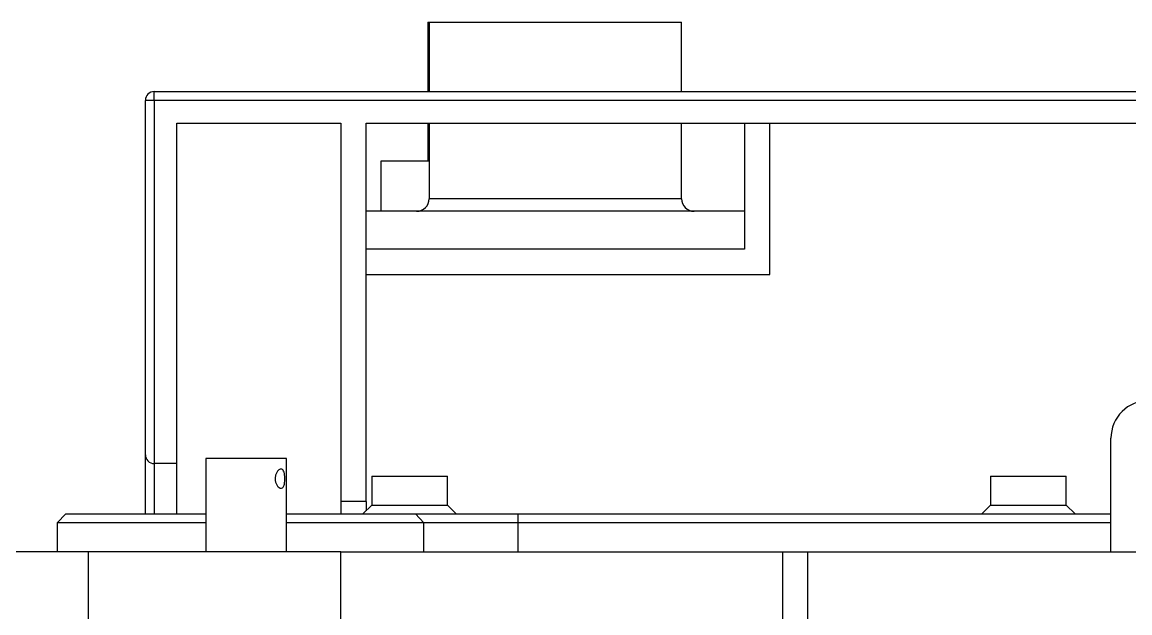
# Model space of a CAD drawing. Header units: millimetres. Extents: x -2889 to 8174, y 2447 to 8478.
# Drawn here: x 2680.43 to 2689.21, y 3462.44 to 3467.12 of the extents above; entities that cross this region are included whole.
import ezdxf

# ---------------------------------------------------------------- set-up
doc = ezdxf.new("R2010")
doc.units = ezdxf.units.MM

msp = doc.modelspace()

# ---------------------------------------------------------------- linework, layer by layer
at = {"color": 7, "linetype": 'Continuous', "lineweight": 25}
for p, q in [((2683.649, 3467.1195), (2683.649, 3466.5695)), ((2683.649, 3467.1195), (2683.649, 3466.5695)), ((2683.649, 3467.1195), (2683.6587, 3467.1195)), ((2683.6587, 3467.1195), (2683.6587, 3466.5695)), ((2683.6587, 3467.1195), (2683.6587, 3466.5695)), ((2683.6587, 3467.1195), (2685.6587, 3467.1195)), ((2685.6587, 3466.5695), (2685.6587, 3467.1195)), ((2685.6587, 3466.5695), (2685.6587, 3467.1195)), ((2681.4787, 3466.4995), (2681.4787, 3466.5695)), ((2681.4787, 3466.5695), (2707.3387, 3466.5695)), ((2681.4787, 3466.4995), (2681.4087, 3466.4995)), ((2681.4087, 3463.6895), (2681.4087, 3466.4995)), ((2681.4787, 3466.4995), (2681.4787, 3463.6195)), ((2707.3387, 3466.4995), (2681.4787, 3466.4995)), ((2681.6587, 3466.3195), (2682.9587, 3466.3195)), ((2681.6587, 3463.6195), (2681.6587, 3466.3195)), ((2682.9587, 3466.3195), (2682.9587, 3463.3195)), ((2683.1587, 3466.3195), (2705.6587, 3466.3195)), ((2683.1587, 3463.3195), (2683.1587, 3466.3195)), ((2683.649, 3466.3195), (2683.649, 3466.0195)), ((2683.649, 3466.3195), (2683.649, 3466.0195)), ((2683.6587, 3466.3195), (2683.6587, 3465.7195)), ((2683.6587, 3466.3195), (2683.6587, 3465.7195)), ((2685.6587, 3465.7195), (2685.6587, 3466.3195)), ((2685.6587, 3465.7195), (2685.6587, 3466.3195)), ((2686.1587, 3466.3195), (2686.1587, 3465.3195)), ((2686.3587, 3465.1195), (2686.3587, 3466.3195)), ((2683.2787, 3465.6195), (2683.2787, 3466.0195)), ((2683.2787, 3466.0195), (2683.6587, 3466.0195)), ((2686.1587, 3465.6195), (2683.1587, 3465.6195)), ((2686.1587, 3465.6195), (2686.1587, 3465.3195)), ((2686.1587, 3465.3195), (2683.1587, 3465.3195)), ((2683.1587, 3465.1195), (2686.3587, 3465.1195)), ((2689.0625, 3462.9195), (2689.0625, 3463.8195)), ((2681.4087, 3463.2195), (2681.4087, 3463.6895)), ((2681.6587, 3463.6195), (2681.4787, 3463.6195)), ((2681.6587, 3463.2195), (2681.6587, 3463.6195)), ((2681.8887, 3463.6595), (2681.8887, 3462.9195)), ((2682.4839, 3463.6595), (2681.8887, 3463.6595)), ((2682.5287, 3463.6595), (2682.4839, 3463.6595)), ((2682.5287, 3462.9195), (2682.5287, 3463.6595)), ((2683.2027, 3463.5195), (2683.2027, 3463.2895)), ((2683.2027, 3463.5195), (2683.8027, 3463.5195)), ((2683.8027, 3463.2895), (2683.8027, 3463.5195)), ((2688.1087, 3463.5195), (2688.1087, 3463.2895)), ((2688.1087, 3463.5195), (2688.7087, 3463.5195)), ((2688.7087, 3463.2895), (2688.7087, 3463.5195)), ((2683.1587, 3463.3195), (2682.9587, 3463.3195)), ((2682.9587, 3463.3195), (2682.9587, 3463.2195)), ((2683.2027, 3463.2895), (2683.1327, 3463.2195)), ((2683.1587, 3463.3195), (2683.1587, 3463.2455)), ((2683.2027, 3463.2895), (2683.8027, 3463.2895)), ((2683.8727, 3463.2195), (2683.8027, 3463.2895)), ((2688.1087, 3463.2895), (2688.0387, 3463.2195)), ((2688.1087, 3463.2895), (2688.7087, 3463.2895)), ((2688.7787, 3463.2195), (2688.7087, 3463.2895)), ((2680.7787, 3463.2195), (2680.7087, 3463.1495)), ((2680.7787, 3463.2195), (2681.8887, 3463.2195)), ((2682.5287, 3463.2195), (2683.5494, 3463.2195)), ((2683.5494, 3463.2195), (2683.615, 3463.1495)), ((2683.5494, 3463.2195), (2684.365, 3463.2195)), ((2684.365, 3463.1495), (2684.365, 3463.2195)), ((2684.365, 3463.2195), (2689.0625, 3463.2195)), ((2680.7087, 3463.1495), (2680.7087, 3462.9195)), ((2681.8887, 3463.1495), (2680.7087, 3463.1495)), ((2683.615, 3463.1495), (2682.5287, 3463.1495)), ((2683.615, 3462.9195), (2683.615, 3463.1495)), ((2684.365, 3463.1495), (2683.615, 3463.1495)), ((2684.365, 3462.9195), (2684.365, 3463.1495)), ((2689.0625, 3463.1495), (2684.365, 3463.1495)), ((2680.9587, 3462.9195), (2677.548, 3462.9195)), ((2680.9587, 3462.3195), (2680.9587, 3462.9195)), ((2682.9587, 3462.9195), (2680.9587, 3462.9195)), ((2682.9587, 3462.9195), (2683.615, 3462.9195)), ((2682.9587, 3459.7195), (2682.9587, 3462.9195)), ((2683.615, 3462.9195), (2684.365, 3462.9195)), ((2684.365, 3462.9195), (2686.6587, 3462.9195)), ((2686.4587, 3462.9195), (2686.4587, 3461.7195)), ((2686.6587, 3459.7195), (2686.6587, 3462.9195)), ((2686.6587, 3462.9195), (2691.6087, 3462.9195))]:
    msp.add_line(p, q, dxfattribs=at)
at = {"color": 8, "linetype": 'Continuous', "lineweight": 25}
for p, q in [((2685.6587, 3465.7195), (2683.6587, 3465.7195)), ((2681.4787, 3463.6195), (2681.4787, 3463.2195))]:
    msp.add_line(p, q, dxfattribs=at)
at = {"color": 7, "linetype": 'Continuous', "lineweight": 25}
for centre, radius, start, end in [((2681.4787, 3466.4995), 0.07, 90, 180), ((2683.5587, 3465.7195), 0.1, 270, 0), ((2685.7587, 3465.7195), 0.1, 180, 270), ((2689.3625, 3463.8195), 0.3, 90, 180), ((2681.4787, 3463.6895), 0.07, 180, 270)]:
    msp.add_arc(centre, radius, start, end, dxfattribs=at)
msp.add_open_spline([(2682.4839, 3463.5755), (2682.488, 3463.5747), (2682.4962, 3463.5731), (2682.5053, 3463.5604), (2682.5114, 3463.5415), (2682.5146, 3463.5176), (2682.5151, 3463.4918), (2682.5131, 3463.4672), (2682.5083, 3463.4461), (2682.5004, 3463.4306), (2682.4894, 3463.4228), (2682.476, 3463.4237), (2682.4621, 3463.4328), (2682.4493, 3463.4491), (2682.44, 3463.4713), (2682.4362, 3463.4968), (2682.4387, 3463.5222), (2682.4467, 3463.545), (2682.4588, 3463.5629), (2682.4721, 3463.5738), (2682.4803, 3463.575), (2682.4839, 3463.5755)], degree=3, knots=[0, 0, 0, 0, 0.052674, 0.105315, 0.158841, 0.213062, 0.266288, 0.318369, 0.370942, 0.424859, 0.478915, 0.531713, 0.583827, 0.636801, 0.690931, 0.744724, 0.797129, 0.849294, 0.9027, 0.956929, 1, 1, 1, 1], dxfattribs=at)

doc.saveas('drawing.dxf')
